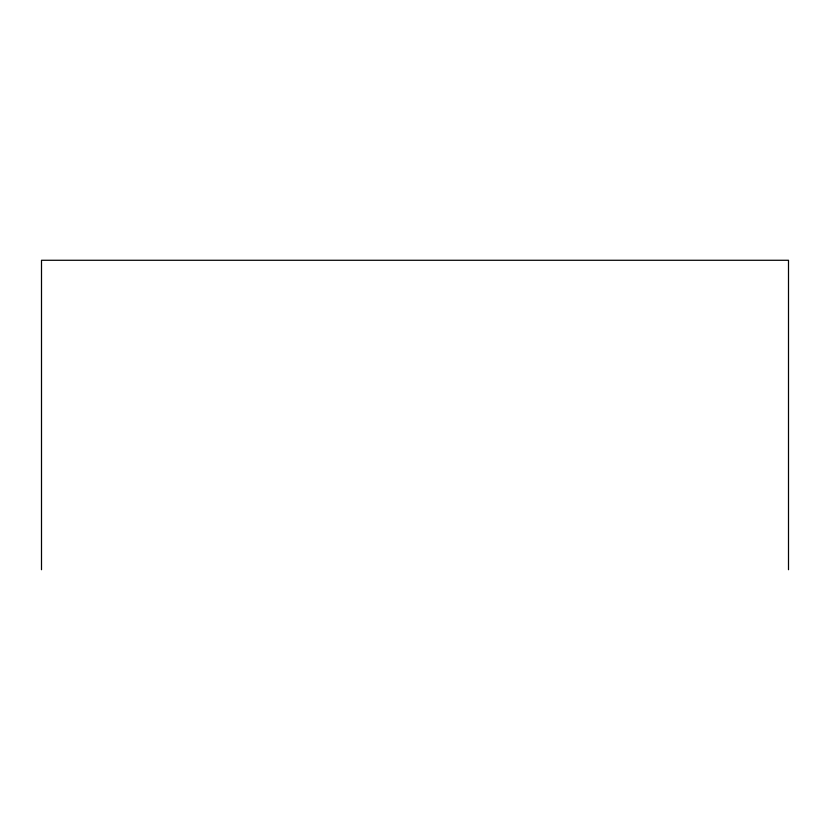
<?xml version="1.0" encoding="UTF-8"?>
<svg xmlns="http://www.w3.org/2000/svg" width="830" height="830" viewBox="0 0 830 830"><rect width="100%" height="100%" fill="white"/><g stroke="black" fill="none" stroke-linecap="round" stroke-linejoin="round"><path stroke-width="1.25" d="M788.5 569.722L788.5 260.278L41.5 260.278L41.5 569.722"/></g></svg>
